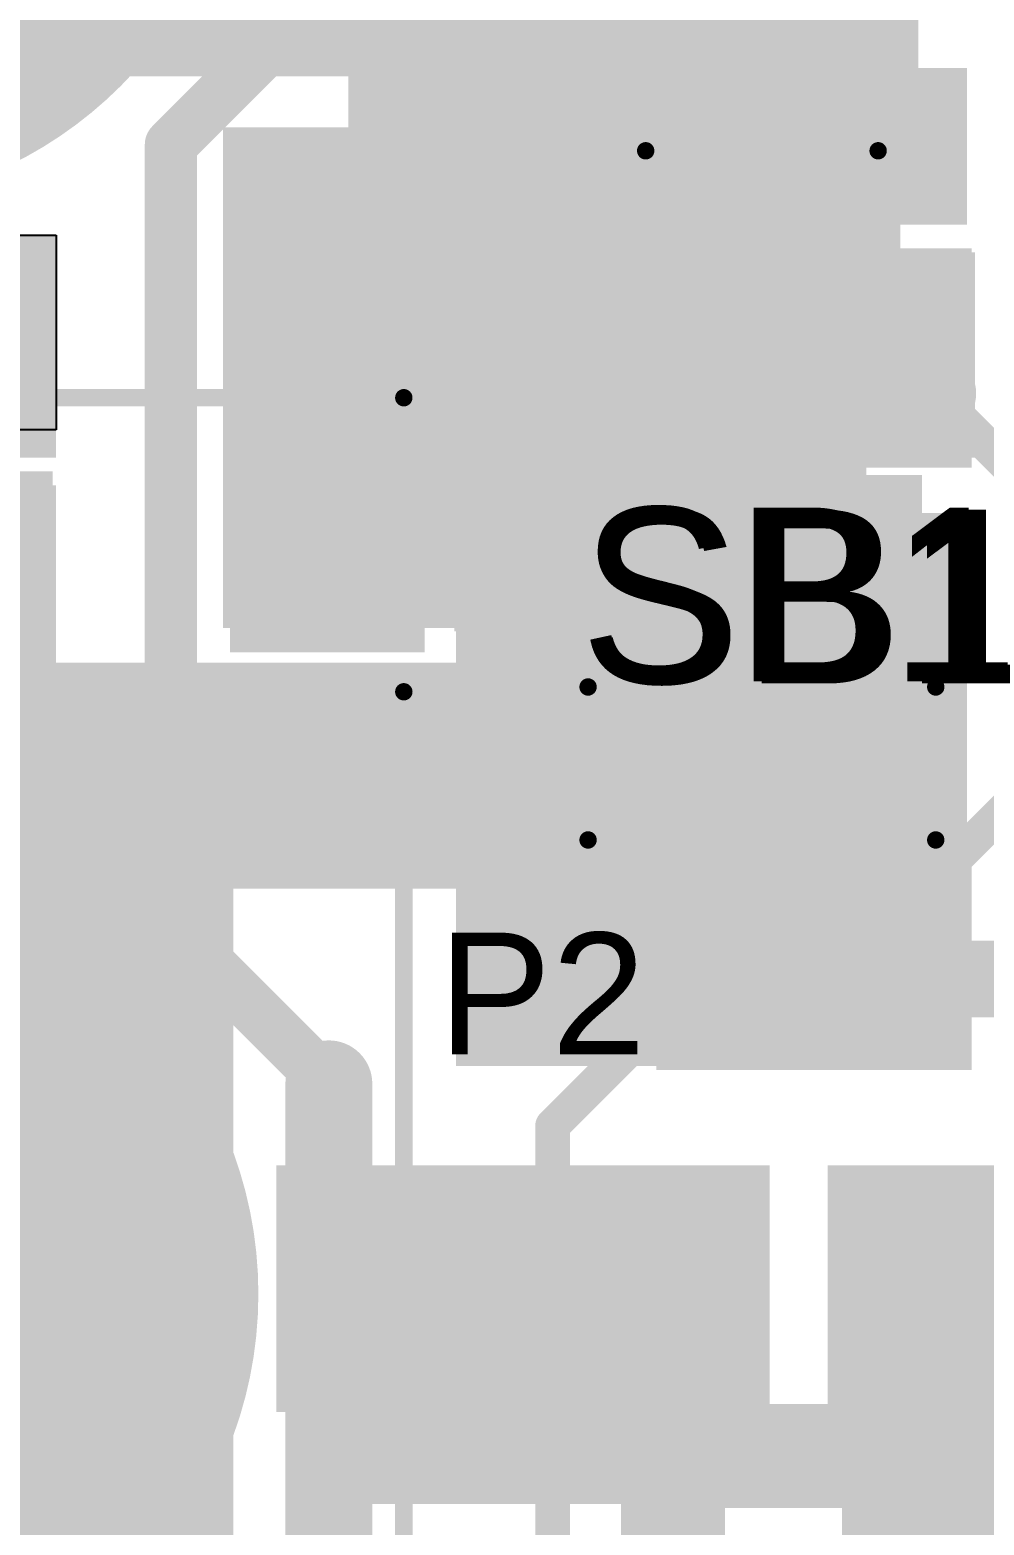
# Model space of a CAD drawing. Header units: millimetres. Extents: x -1.41 to 1.41, y -0.13 to 2.68.
# Drawn here: x -0.0895 to 0.1849, y 0.9949 to 1.425 of the extents above; entities that cross this region are included whole.
import ezdxf

# ---------------------------------------------------------------- set-up
doc = ezdxf.new("R2010")
doc.units = ezdxf.units.MM
doc.header["$MEASUREMENT"] = 0
for name, color, linetype in [('BottomLayer', 5, 'Continuous'), ('BottomPaste', 16, 'Continuous'), ('BottomSolder', 6, 'Continuous'), ('Mechanical2', 216, 'Continuous'), ('MultiLayer', 9, 'Continuous'), ('PadHoleLayer', 156, 'Continuous'), ('TopLayer', 1, 'Continuous'), ('TopOverlay', 2, 'Continuous'), ('TopPaste', 8, 'Continuous'), ('TopSolder', 216, 'Continuous'), ('ViaHoleLayer', 16, 'Continuous')]:
    doc.layers.add(name, color=color, linetype=linetype)
doc.styles.add('Arial', font='', dxfattribs={"height": 0.2})
doc.styles.get('Arial').set_extended_font_data('Arial')

# ---------------------------------------------------------------- blocks, each defined once
blk = doc.blocks.new('R__0603_B_27')
at = {"layer": 'BottomLayer'}
for points in [[(-0.045, -0.0175), (-0.045, 0.0175), (-0.015, 0.0175), (-0.015, -0.0175)], [(0.015, -0.0175), (0.015, 0.0175), (0.045, 0.0175), (0.045, -0.0175)]]:
    blk.add_hatch(color=5, dxfattribs=at).paths.add_polyline_path(points)
at = {"layer": 'BottomPaste'}
for points in [[(-0.045, -0.0175), (-0.045, 0.0175), (-0.015, 0.0175), (-0.015, -0.0175)], [(0.015, -0.0175), (0.015, 0.0175), (0.045, 0.0175), (0.045, -0.0175)]]:
    blk.add_hatch(color=16, dxfattribs=at).paths.add_polyline_path(points)
at = {"layer": 'BottomSolder'}
for points in [[(-0.049, -0.0215), (-0.049, 0.0215), (-0.011, 0.0215), (-0.011, -0.0215)], [(0.011, -0.0215), (0.011, 0.0215), (0.049, 0.0215), (0.049, -0.0215)]]:
    blk.add_hatch(color=6, dxfattribs=at).paths.add_polyline_path(points)
blk = doc.blocks.new('SOD_128_B_46')
at = {"layer": 'BottomLayer'}
for points in [[(-0.11417, 0.04134), (-0.05906, 0.04134), (-0.05906, -0.04134), (-0.11417, -0.04134)], [(0.05906, 0.04134), (0.11417, 0.04134), (0.11417, -0.04134), (0.05906, -0.04134)]]:
    blk.add_hatch(color=5, dxfattribs=at).paths.add_polyline_path(points)
at = {"layer": 'BottomPaste'}
for points in [[(-0.11417, 0.04134), (-0.05906, 0.04134), (-0.05906, -0.04134), (-0.11417, -0.04134)], [(0.05906, 0.04134), (0.11417, 0.04134), (0.11417, -0.04134), (0.05906, -0.04134)]]:
    blk.add_hatch(color=16, dxfattribs=at).paths.add_polyline_path(points)
at = {"layer": 'BottomSolder'}
for points in [[(-0.11817, 0.04534), (-0.05506, 0.04534), (-0.05506, -0.04534), (-0.11817, -0.04534)], [(0.05506, 0.04534), (0.11817, 0.04534), (0.11817, -0.04534), (0.05506, -0.04534)]]:
    blk.add_hatch(color=6, dxfattribs=at).paths.add_polyline_path(points)
blk = doc.blocks.new('0685H9150_01_70')
at = {"layer": 'TopLayer'}
for points in [[(-0.08102, 0.03583), (-0.03929, 0.03583), (-0.03929, -0.03583), (-0.08102, -0.03583)], [(0.03929, 0.03583), (0.08102, 0.03583), (0.08102, -0.03583), (0.03929, -0.03583)]]:
    blk.add_hatch(color=1, dxfattribs=at).paths.add_polyline_path(points)
at = {"layer": 'TopPaste'}
for points in [[(-0.08102, 0.03583), (-0.03929, 0.03583), (-0.03929, -0.03583), (-0.08102, -0.03583)], [(0.03929, 0.03583), (0.08102, 0.03583), (0.08102, -0.03583), (0.03929, -0.03583)]]:
    blk.add_hatch(color=8, dxfattribs=at).paths.add_polyline_path(points)
at = {"layer": 'TopSolder'}
for points in [[(-0.08502, 0.03983), (-0.03529, 0.03983), (-0.03529, -0.03983), (-0.08502, -0.03983)], [(0.03529, 0.03983), (0.08502, 0.03983), (0.08502, -0.03983), (0.03529, -0.03983)]]:
    blk.add_hatch(color=216, dxfattribs=at).paths.add_polyline_path(points)
at = {"layer": 'TopOverlay', "const_width": 0.005}
for points in [[(-0.02677, 0.03343), (0.02677, 0.03343)], [(-0.02677, -0.03343), (0.02677, -0.03343)]]:
    blk.add_lwpolyline(points, dxfattribs=at)
at = {"layer": 'TopOverlay', "const_width": 0.0025}
for points in [[(-0.02802, 0.03343, 1), (-0.02552, 0.03343, 1)], [(0.02552, 0.03343, 1), (0.02802, 0.03343, 1)], [(-0.02802, -0.03343, 1), (-0.02552, -0.03343, 1)], [(0.02552, -0.03343, 1), (0.02802, -0.03343, 1)]]:
    blk.add_lwpolyline(points, format="xyb", close=True, dxfattribs=at)
at = {"layer": 'TopOverlay'}
blk.add_text('F1', height=0.05, rotation=-90, dxfattribs=at).set_placement((0.08592, 0.038))
blk = doc.blocks.new('PRT_10474_129')
at = {"layer": 'BottomLayer'}
h = blk.add_hatch(color=5, dxfattribs=at)
edge = h.paths.add_edge_path()
edge.add_arc((0.1378, 0), 0.11417, 0, 360)
at = {"layer": 'BottomSolder'}
h = blk.add_hatch(color=6, dxfattribs=at)
edge = h.paths.add_edge_path()
edge.add_arc((0.1378, 0), 0.11817, 0, 360)
at = {"layer": 'MultiLayer'}
h = blk.add_hatch(color=9, dxfattribs=at)
edge = h.paths.add_edge_path()
edge.add_arc((0.1378, 0), 0.11417, 0, 360)
at = {"layer": 'PadHoleLayer'}
h = blk.add_hatch(color=156, dxfattribs=at)
edge = h.paths.add_edge_path()
edge.add_arc((0.1378, 0), 0.09055, 0, 360)
at = {"layer": 'TopLayer'}
h = blk.add_hatch(color=1, dxfattribs=at)
edge = h.paths.add_edge_path()
edge.add_arc((0.1378, 0), 0.11417, 0, 360)
at = {"layer": 'TopSolder'}
h = blk.add_hatch(color=216, dxfattribs=at)
edge = h.paths.add_edge_path()
edge.add_arc((0.1378, 0), 0.11817, 0, 360)
at = {"layer": 'TopOverlay', "const_width": 0.005}
for points in [[(0.311, 0.165), (-0.21, 0.165)], [(0.311, -0.16), (0.311, 0.165)]]:
    blk.add_lwpolyline(points, dxfattribs=at)
at = {"layer": 'TopOverlay', "const_width": 0.0025}
blk.add_lwpolyline([(0.30975, 0.165, 1), (0.31225, 0.165, 1)], format="xyb", close=True, dxfattribs=at)
blk.add_lwpolyline([(0.30975, 0.165, 1), (0.31225, 0.165, 1)], format="xyb", close=True, dxfattribs=at)
blk = doc.blocks.new('PRT_10474_130')
at = {"layer": 'BottomLayer'}
h = blk.add_hatch(color=5, dxfattribs=at)
edge = h.paths.add_edge_path()
edge.add_arc((0.1378, 0), 0.11417, 0, 360)
at = {"layer": 'BottomSolder'}
h = blk.add_hatch(color=6, dxfattribs=at)
edge = h.paths.add_edge_path()
edge.add_arc((0.1378, 0), 0.11817, 0, 360)
at = {"layer": 'MultiLayer'}
h = blk.add_hatch(color=9, dxfattribs=at)
edge = h.paths.add_edge_path()
edge.add_arc((0.1378, 0), 0.11417, 0, 360)
at = {"layer": 'PadHoleLayer'}
h = blk.add_hatch(color=156, dxfattribs=at)
edge = h.paths.add_edge_path()
edge.add_arc((0.1378, 0), 0.09055, 0, 360)
at = {"layer": 'TopLayer'}
h = blk.add_hatch(color=1, dxfattribs=at)
edge = h.paths.add_edge_path()
edge.add_arc((0.1378, 0), 0.11417, 0, 360)
at = {"layer": 'TopSolder'}
h = blk.add_hatch(color=216, dxfattribs=at)
edge = h.paths.add_edge_path()
edge.add_arc((0.1378, 0), 0.11817, 0, 360)
at = {"layer": 'TopOverlay', "const_width": 0.005}
for points in [[(0.311, 0.165), (0.311, -0.16)], [(-0.21, -0.16), (0.311, -0.16)]]:
    blk.add_lwpolyline(points, dxfattribs=at)
at = {"layer": 'TopOverlay', "const_width": 0.0025}
blk.add_lwpolyline([(0.30975, -0.16, 1), (0.31225, -0.16, 1)], format="xyb", close=True, dxfattribs=at)
blk.add_lwpolyline([(0.30975, -0.16, 1), (0.31225, -0.16, 1)], format="xyb", close=True, dxfattribs=at)
blk = doc.blocks.new('RES_2512_B_141')
at = {"layer": 'BottomLayer'}
for points in [[(-0.15945, 0.06693), (-0.09646, 0.06693), (-0.09646, -0.06693), (-0.15945, -0.06693)], [(0.09646, 0.06693), (0.15945, 0.06693), (0.15945, -0.06693), (0.09646, -0.06693)]]:
    blk.add_hatch(color=5, dxfattribs=at).paths.add_polyline_path(points)
at = {"layer": 'BottomPaste'}
for points in [[(-0.15945, 0.06693), (-0.09646, 0.06693), (-0.09646, -0.06693), (-0.15945, -0.06693)], [(0.09646, 0.06693), (0.15945, 0.06693), (0.15945, -0.06693), (0.09646, -0.06693)]]:
    blk.add_hatch(color=16, dxfattribs=at).paths.add_polyline_path(points)
at = {"layer": 'BottomSolder'}
for points in [[(-0.16345, 0.07093), (-0.09246, 0.07093), (-0.09246, -0.07093), (-0.16345, -0.07093)], [(0.09246, 0.07093), (0.16345, 0.07093), (0.16345, -0.07093), (0.09246, -0.07093)]]:
    blk.add_hatch(color=6, dxfattribs=at).paths.add_polyline_path(points)
blk = doc.blocks.new('RES_2512_B_142')
at = {"layer": 'BottomLayer'}
for points in [[(-0.15945, 0.06693), (-0.09646, 0.06693), (-0.09646, -0.06693), (-0.15945, -0.06693)], [(0.09646, 0.06693), (0.15945, 0.06693), (0.15945, -0.06693), (0.09646, -0.06693)]]:
    blk.add_hatch(color=5, dxfattribs=at).paths.add_polyline_path(points)
at = {"layer": 'BottomPaste'}
for points in [[(-0.15945, 0.06693), (-0.09646, 0.06693), (-0.09646, -0.06693), (-0.15945, -0.06693)], [(0.09646, 0.06693), (0.15945, 0.06693), (0.15945, -0.06693), (0.09646, -0.06693)]]:
    blk.add_hatch(color=16, dxfattribs=at).paths.add_polyline_path(points)
at = {"layer": 'BottomSolder'}
for points in [[(-0.16345, 0.07093), (-0.09246, 0.07093), (-0.09246, -0.07093), (-0.16345, -0.07093)], [(0.09246, 0.07093), (0.16345, 0.07093), (0.16345, -0.07093), (0.09246, -0.07093)]]:
    blk.add_hatch(color=6, dxfattribs=at).paths.add_polyline_path(points)
blk = doc.blocks.new('S______B______160')
at = {"layer": 'TopLayer'}
for points in [[(-0.045, -0.0175), (-0.045, 0.0175), (-0.015, 0.0175), (-0.015, -0.0175)], [(0.015, -0.0175), (0.015, 0.0175), (0.045, 0.0175), (0.045, -0.0175)]]:
    blk.add_hatch(color=1, dxfattribs=at).paths.add_polyline_path(points)
at = {"layer": 'TopPaste'}
for points in [[(-0.045, -0.0175), (-0.045, 0.0175), (-0.015, 0.0175), (-0.015, -0.0175)], [(0.015, -0.0175), (0.015, 0.0175), (0.045, 0.0175), (0.045, -0.0175)]]:
    blk.add_hatch(color=8, dxfattribs=at).paths.add_polyline_path(points)
at = {"layer": 'TopSolder'}
for points in [[(-0.049, -0.0215), (-0.049, 0.0215), (-0.011, 0.0215), (-0.011, -0.0215)], [(0.011, -0.0215), (0.011, 0.0215), (0.049, 0.0215), (0.049, -0.0215)]]:
    blk.add_hatch(color=216, dxfattribs=at).paths.add_polyline_path(points)
at = {"layer": 'TopOverlay', "const_width": 0.005}
for points in [[(-0.05, 0.022), (-0.05, -0.022)], [(0.05, 0.022), (-0.05, 0.022)], [(0.05, 0.022), (0.05, -0.022)], [(0.05, -0.022), (-0.05, -0.022)]]:
    blk.add_lwpolyline(points, dxfattribs=at)
at = {"layer": 'TopOverlay', "const_width": 0.0025}
for points in [[(-0.05125, 0.022, 1), (-0.04875, 0.022, 1)], [(-0.05125, 0.022, 1), (-0.04875, 0.022, 1)], [(0.04875, 0.022, 1), (0.05125, 0.022, 1)], [(0.04875, 0.022, 1), (0.05125, 0.022, 1)], [(-0.05125, -0.022, 1), (-0.04875, -0.022, 1)], [(-0.05125, -0.022, 1), (-0.04875, -0.022, 1)], [(0.04875, -0.022, 1), (0.05125, -0.022, 1)], [(0.04875, -0.022, 1), (0.05125, -0.022, 1)]]:
    blk.add_lwpolyline(points, format="xyb", close=True, dxfattribs=at)
at = {"layer": 'TopOverlay'}
blk.add_text('SB1', height=0.05, rotation=-180, dxfattribs=at).set_placement((0.05242, -0.02362))

msp = doc.modelspace()

# ---------------------------------------------------------------- hatches: boundary and pattern name
at = {"layer": 'BottomLayer'}
for points in [[(0.002, 1.369), (0.18, 1.369), (0.18, 1.414), (0.002, 1.414)], [(-0.032, 1.246), (0.024, 1.246), (0.024, 1.388), (-0.032, 1.388)], [(-0.185, 1.302), (-0.082, 1.302), (-0.082, 1.366), (-0.185, 1.366)], [(0.036, 1.30196), (0.18229, 1.30196), (0.18229, 1.361), (0.036, 1.361)], [(-0.082, 1.294), (-0.18704, 1.294), (-0.18704, 1.19), (-0.082, 1.19)], [(0.033, 1.127), (0.18, 1.127), (0.18, 1.286), (0.033, 1.286)], [(-0.187, 1.241), (-0.088, 1.241), (-0.088, 1.284), (-0.187, 1.284)], [(0.119, 1.001), (0.119, 1.042), (-0.015, 1.042), (-0.015, 1.001)], [(0.288, 0.968), (0.288, 1.042), (0.144, 1.042), (0.144, 0.968)]]:
    msp.add_hatch(color=5, dxfattribs=at).paths.add_polyline_path(points)
h = msp.add_hatch(color=5, dxfattribs=at)
edge = h.paths.add_edge_path()
edge.add_arc((-0.015, 1.381), 0.01181, 0, 360)
h = msp.add_hatch(color=5, dxfattribs=at)
edge = h.paths.add_edge_path()
edge.add_arc((0.01061, 1.381), 0.01181, 0, 360)
h = msp.add_hatch(color=5, dxfattribs=at)
edge = h.paths.add_edge_path()
edge.add_arc((0.03623, 1.381), 0.01181, 0, 360)
h = msp.add_hatch(color=5, dxfattribs=at)
edge = h.paths.add_edge_path()
edge.add_arc((0.06184, 1.381), 0.01181, 0, 360)
h = msp.add_hatch(color=5, dxfattribs=at)
edge = h.paths.add_edge_path()
edge.add_arc((0.08746, 1.381), 0.01181, 0, 360)
h = msp.add_hatch(color=5, dxfattribs=at)
edge = h.paths.add_edge_path()
edge.add_arc((0.11307, 1.381), 0.01181, 0, 360)
h = msp.add_hatch(color=5, dxfattribs=at)
edge = h.paths.add_edge_path()
edge.add_arc((0.13868, 1.381), 0.01181, 0, 360)
h = msp.add_hatch(color=5, dxfattribs=at)
edge = h.paths.add_edge_path()
edge.add_arc((-0.096, 1.35), 0.01181, 0, 360)
h = msp.add_hatch(color=5, dxfattribs=at)
edge = h.paths.add_edge_path()
edge.add_arc((-0.015, 1.35008), 0.01181, 0, 360)
h = msp.add_hatch(color=5, dxfattribs=at)
edge = h.paths.add_edge_path()
edge.add_arc((0.01061, 1.35008), 0.01181, 0, 360)
h = msp.add_hatch(color=5, dxfattribs=at)
edge = h.paths.add_edge_path()
edge.add_arc((-0.097, 1.322), 0.01181, 0, 360)
h = msp.add_hatch(color=5, dxfattribs=at)
edge = h.paths.add_edge_path()
edge.add_arc((-0.015, 1.32316), 0.01181, 0, 360)
h = msp.add_hatch(color=5, dxfattribs=at)
edge = h.paths.add_edge_path()
edge.add_arc((0.01061, 1.32316), 0.01181, 0, 360)
h = msp.add_hatch(color=5, dxfattribs=at)
edge = h.paths.add_edge_path()
edge.add_arc((0.17081, 1.32046), 0.01181, 0, 360)
h = msp.add_hatch(color=5, dxfattribs=at)
edge = h.paths.add_edge_path()
edge.add_arc((-0.015, 1.29624), 0.01181, 0, 360)
h = msp.add_hatch(color=5, dxfattribs=at)
edge = h.paths.add_edge_path()
edge.add_arc((0.01061, 1.29624), 0.01181, 0, 360)
h = msp.add_hatch(color=5, dxfattribs=at)
edge = h.paths.add_edge_path()
edge.add_arc((-0.097, 1.283), 0.01181, 0, 360)
h = msp.add_hatch(color=5, dxfattribs=at)
edge = h.paths.add_edge_path()
edge.add_arc((-0.015, 1.26932), 0.01181, 0, 360)
h = msp.add_hatch(color=5, dxfattribs=at)
edge = h.paths.add_edge_path()
edge.add_arc((0.01061, 1.26932), 0.01181, 0, 360)
h = msp.add_hatch(color=5, dxfattribs=at)
edge = h.paths.add_edge_path()
edge.add_arc((-0.097, 1.262), 0.01181, 0, 360)
h = msp.add_hatch(color=5, dxfattribs=at)
edge = h.paths.add_edge_path()
edge.add_arc((0.155, 1.152), 0.01181, 0, 360)
h = msp.add_hatch(color=5, dxfattribs=at)
edge = h.paths.add_edge_path()
edge.add_arc((-0.00356, 1.12185), 0.01181, 0, 360)
h = msp.add_hatch(color=5, dxfattribs=at)
edge = h.paths.add_edge_path()
edge.add_arc((0.09596, 1.013), 0.01181, 0, 360)
at = {"layer": 'BottomSolder'}
h = msp.add_hatch(color=6, dxfattribs=at)
edge = h.paths.add_edge_path()
edge.add_arc((-0.015, 1.381), 0.00591, 0, 360)
h = msp.add_hatch(color=6, dxfattribs=at)
edge = h.paths.add_edge_path()
edge.add_arc((0.01061, 1.381), 0.00591, 0, 360)
h = msp.add_hatch(color=6, dxfattribs=at)
edge = h.paths.add_edge_path()
edge.add_arc((0.03623, 1.381), 0.00591, 0, 360)
h = msp.add_hatch(color=6, dxfattribs=at)
edge = h.paths.add_edge_path()
edge.add_arc((0.06184, 1.381), 0.00591, 0, 360)
h = msp.add_hatch(color=6, dxfattribs=at)
edge = h.paths.add_edge_path()
edge.add_arc((0.08746, 1.381), 0.00591, 0, 360)
h = msp.add_hatch(color=6, dxfattribs=at)
edge = h.paths.add_edge_path()
edge.add_arc((0.11307, 1.381), 0.00591, 0, 360)
h = msp.add_hatch(color=6, dxfattribs=at)
edge = h.paths.add_edge_path()
edge.add_arc((0.13868, 1.381), 0.00591, 0, 360)
h = msp.add_hatch(color=6, dxfattribs=at)
edge = h.paths.add_edge_path()
edge.add_arc((-0.015, 1.35008), 0.00591, 0, 360)
h = msp.add_hatch(color=6, dxfattribs=at)
edge = h.paths.add_edge_path()
edge.add_arc((0.01061, 1.35008), 0.00591, 0, 360)
h = msp.add_hatch(color=6, dxfattribs=at)
edge = h.paths.add_edge_path()
edge.add_arc((-0.015, 1.32316), 0.00591, 0, 360)
h = msp.add_hatch(color=6, dxfattribs=at)
edge = h.paths.add_edge_path()
edge.add_arc((0.01061, 1.32316), 0.00591, 0, 360)
h = msp.add_hatch(color=6, dxfattribs=at)
edge = h.paths.add_edge_path()
edge.add_arc((0.17081, 1.32046), 0.00591, 0, 360)
h = msp.add_hatch(color=6, dxfattribs=at)
edge = h.paths.add_edge_path()
edge.add_arc((-0.015, 1.29624), 0.00591, 0, 360)
h = msp.add_hatch(color=6, dxfattribs=at)
edge = h.paths.add_edge_path()
edge.add_arc((0.01061, 1.29624), 0.00591, 0, 360)
h = msp.add_hatch(color=6, dxfattribs=at)
edge = h.paths.add_edge_path()
edge.add_arc((-0.015, 1.26932), 0.00591, 0, 360)
h = msp.add_hatch(color=6, dxfattribs=at)
edge = h.paths.add_edge_path()
edge.add_arc((0.01061, 1.26932), 0.00591, 0, 360)
h = msp.add_hatch(color=6, dxfattribs=at)
edge = h.paths.add_edge_path()
edge.add_arc((0.155, 1.152), 0.00591, 0, 360)
h = msp.add_hatch(color=6, dxfattribs=at)
edge = h.paths.add_edge_path()
edge.add_arc((-0.00356, 1.12185), 0.00591, 0, 360)
h = msp.add_hatch(color=6, dxfattribs=at)
edge = h.paths.add_edge_path()
edge.add_arc((0.09596, 1.013), 0.00591, 0, 360)
at = {"layer": 'TopLayer'}
for points in [[(-0.107, 1.41166), (0.166, 1.41166), (0.166, 1.549), (-0.107, 1.549)], [(-0.034, 1.253), (0.151, 1.253), (0.151, 1.397), (-0.034, 1.397)], [(-0.194, 1.252), (-0.083, 1.252), (-0.083, 1.298), (-0.194, 1.298)], [(0.122, 1.194), (0.167, 1.194), (0.167, 1.297), (0.122, 1.297)], [(-0.267, 1.178), (0.107, 1.178), (0.107, 1.243), (-0.267, 1.243)], [(-0.268, 0.95), (-0.031, 0.95), (-0.031, 1.221), (-0.268, 1.221)]]:
    msp.add_hatch(color=1, dxfattribs=at).paths.add_polyline_path(points)
h = msp.add_hatch(color=1, dxfattribs=at)
edge = h.paths.add_edge_path()
edge.add_arc((-0.015, 1.381), 0.01181, 0, 360)
h = msp.add_hatch(color=1, dxfattribs=at)
edge = h.paths.add_edge_path()
edge.add_arc((0.01061, 1.381), 0.01181, 0, 360)
h = msp.add_hatch(color=1, dxfattribs=at)
edge = h.paths.add_edge_path()
edge.add_arc((0.03623, 1.381), 0.01181, 0, 360)
h = msp.add_hatch(color=1, dxfattribs=at)
edge = h.paths.add_edge_path()
edge.add_arc((0.06184, 1.381), 0.01181, 0, 360)
h = msp.add_hatch(color=1, dxfattribs=at)
edge = h.paths.add_edge_path()
edge.add_arc((0.08746, 1.381), 0.01181, 0, 360)
h = msp.add_hatch(color=1, dxfattribs=at)
edge = h.paths.add_edge_path()
edge.add_arc((0.11307, 1.381), 0.01181, 0, 360)
h = msp.add_hatch(color=1, dxfattribs=at)
edge = h.paths.add_edge_path()
edge.add_arc((0.13868, 1.381), 0.01181, 0, 360)
h = msp.add_hatch(color=1, dxfattribs=at)
edge = h.paths.add_edge_path()
edge.add_arc((-0.096, 1.35), 0.01181, 0, 360)
h = msp.add_hatch(color=1, dxfattribs=at)
edge = h.paths.add_edge_path()
edge.add_arc((-0.015, 1.35008), 0.01181, 0, 360)
h = msp.add_hatch(color=1, dxfattribs=at)
edge = h.paths.add_edge_path()
edge.add_arc((0.01061, 1.35008), 0.01181, 0, 360)
h = msp.add_hatch(color=1, dxfattribs=at)
edge = h.paths.add_edge_path()
edge.add_arc((-0.097, 1.322), 0.01181, 0, 360)
h = msp.add_hatch(color=1, dxfattribs=at)
edge = h.paths.add_edge_path()
edge.add_arc((-0.015, 1.32316), 0.01181, 0, 360)
h = msp.add_hatch(color=1, dxfattribs=at)
edge = h.paths.add_edge_path()
edge.add_arc((0.01061, 1.32316), 0.01181, 0, 360)
h = msp.add_hatch(color=1, dxfattribs=at)
edge = h.paths.add_edge_path()
edge.add_arc((0.17081, 1.32046), 0.01181, 0, 360)
h = msp.add_hatch(color=1, dxfattribs=at)
edge = h.paths.add_edge_path()
edge.add_arc((-0.015, 1.29624), 0.01181, 0, 360)
h = msp.add_hatch(color=1, dxfattribs=at)
edge = h.paths.add_edge_path()
edge.add_arc((0.01061, 1.29624), 0.01181, 0, 360)
h = msp.add_hatch(color=1, dxfattribs=at)
edge = h.paths.add_edge_path()
edge.add_arc((-0.097, 1.283), 0.01181, 0, 360)
h = msp.add_hatch(color=1, dxfattribs=at)
edge = h.paths.add_edge_path()
edge.add_arc((-0.015, 1.26932), 0.01181, 0, 360)
h = msp.add_hatch(color=1, dxfattribs=at)
edge = h.paths.add_edge_path()
edge.add_arc((0.01061, 1.26932), 0.01181, 0, 360)
h = msp.add_hatch(color=1, dxfattribs=at)
edge = h.paths.add_edge_path()
edge.add_arc((-0.097, 1.262), 0.01181, 0, 360)
h = msp.add_hatch(color=1, dxfattribs=at)
edge = h.paths.add_edge_path()
edge.add_arc((0.155, 1.152), 0.01181, 0, 360)
h = msp.add_hatch(color=1, dxfattribs=at)
edge = h.paths.add_edge_path()
edge.add_arc((-0.00356, 1.12185), 0.01181, 0, 360)
h = msp.add_hatch(color=1, dxfattribs=at)
edge = h.paths.add_edge_path()
edge.add_arc((0.09596, 1.013), 0.01181, 0, 360)
at = {"layer": 'TopSolder'}
h = msp.add_hatch(color=216, dxfattribs=at)
edge = h.paths.add_edge_path()
edge.add_arc((-0.015, 1.381), 0.00591, 0, 360)
h = msp.add_hatch(color=216, dxfattribs=at)
edge = h.paths.add_edge_path()
edge.add_arc((0.01061, 1.381), 0.00591, 0, 360)
h = msp.add_hatch(color=216, dxfattribs=at)
edge = h.paths.add_edge_path()
edge.add_arc((0.03623, 1.381), 0.00591, 0, 360)
h = msp.add_hatch(color=216, dxfattribs=at)
edge = h.paths.add_edge_path()
edge.add_arc((0.06184, 1.381), 0.00591, 0, 360)
h = msp.add_hatch(color=216, dxfattribs=at)
edge = h.paths.add_edge_path()
edge.add_arc((0.08746, 1.381), 0.00591, 0, 360)
h = msp.add_hatch(color=216, dxfattribs=at)
edge = h.paths.add_edge_path()
edge.add_arc((0.11307, 1.381), 0.00591, 0, 360)
h = msp.add_hatch(color=216, dxfattribs=at)
edge = h.paths.add_edge_path()
edge.add_arc((0.13868, 1.381), 0.00591, 0, 360)
h = msp.add_hatch(color=216, dxfattribs=at)
edge = h.paths.add_edge_path()
edge.add_arc((-0.015, 1.35008), 0.00591, 0, 360)
h = msp.add_hatch(color=216, dxfattribs=at)
edge = h.paths.add_edge_path()
edge.add_arc((0.01061, 1.35008), 0.00591, 0, 360)
h = msp.add_hatch(color=216, dxfattribs=at)
edge = h.paths.add_edge_path()
edge.add_arc((-0.015, 1.32316), 0.00591, 0, 360)
h = msp.add_hatch(color=216, dxfattribs=at)
edge = h.paths.add_edge_path()
edge.add_arc((0.01061, 1.32316), 0.00591, 0, 360)
h = msp.add_hatch(color=216, dxfattribs=at)
edge = h.paths.add_edge_path()
edge.add_arc((0.17081, 1.32046), 0.00591, 0, 360)
h = msp.add_hatch(color=216, dxfattribs=at)
edge = h.paths.add_edge_path()
edge.add_arc((-0.015, 1.29624), 0.00591, 0, 360)
h = msp.add_hatch(color=216, dxfattribs=at)
edge = h.paths.add_edge_path()
edge.add_arc((0.01061, 1.29624), 0.00591, 0, 360)
h = msp.add_hatch(color=216, dxfattribs=at)
edge = h.paths.add_edge_path()
edge.add_arc((-0.015, 1.26932), 0.00591, 0, 360)
h = msp.add_hatch(color=216, dxfattribs=at)
edge = h.paths.add_edge_path()
edge.add_arc((0.01061, 1.26932), 0.00591, 0, 360)
h = msp.add_hatch(color=216, dxfattribs=at)
edge = h.paths.add_edge_path()
edge.add_arc((0.155, 1.152), 0.00591, 0, 360)
h = msp.add_hatch(color=216, dxfattribs=at)
edge = h.paths.add_edge_path()
edge.add_arc((-0.00356, 1.12185), 0.00591, 0, 360)
h = msp.add_hatch(color=216, dxfattribs=at)
edge = h.paths.add_edge_path()
edge.add_arc((0.09596, 1.013), 0.00591, 0, 360)
at = {"layer": 'ViaHoleLayer'}
h = msp.add_hatch(color=16, dxfattribs=at)
edge = h.paths.add_edge_path()
edge.add_arc((-0.015, 1.381), 0.00591, 0, 360)
h = msp.add_hatch(color=16, dxfattribs=at)
edge = h.paths.add_edge_path()
edge.add_arc((0.01061, 1.381), 0.00591, 0, 360)
h = msp.add_hatch(color=16, dxfattribs=at)
edge = h.paths.add_edge_path()
edge.add_arc((0.03623, 1.381), 0.00591, 0, 360)
h = msp.add_hatch(color=16, dxfattribs=at)
edge = h.paths.add_edge_path()
edge.add_arc((0.06184, 1.381), 0.00591, 0, 360)
h = msp.add_hatch(color=16, dxfattribs=at)
edge = h.paths.add_edge_path()
edge.add_arc((0.08746, 1.381), 0.00591, 0, 360)
h = msp.add_hatch(color=16, dxfattribs=at)
edge = h.paths.add_edge_path()
edge.add_arc((0.11307, 1.381), 0.00591, 0, 360)
h = msp.add_hatch(color=16, dxfattribs=at)
edge = h.paths.add_edge_path()
edge.add_arc((0.13868, 1.381), 0.00591, 0, 360)
h = msp.add_hatch(color=16, dxfattribs=at)
edge = h.paths.add_edge_path()
edge.add_arc((-0.015, 1.35008), 0.00591, 0, 360)
h = msp.add_hatch(color=16, dxfattribs=at)
edge = h.paths.add_edge_path()
edge.add_arc((0.01061, 1.35008), 0.00591, 0, 360)
h = msp.add_hatch(color=16, dxfattribs=at)
edge = h.paths.add_edge_path()
edge.add_arc((-0.015, 1.32316), 0.00591, 0, 360)
h = msp.add_hatch(color=16, dxfattribs=at)
edge = h.paths.add_edge_path()
edge.add_arc((0.01061, 1.32316), 0.00591, 0, 360)
h = msp.add_hatch(color=16, dxfattribs=at)
edge = h.paths.add_edge_path()
edge.add_arc((0.17081, 1.32046), 0.00591, 0, 360)
h = msp.add_hatch(color=16, dxfattribs=at)
edge = h.paths.add_edge_path()
edge.add_arc((-0.015, 1.29624), 0.00591, 0, 360)
h = msp.add_hatch(color=16, dxfattribs=at)
edge = h.paths.add_edge_path()
edge.add_arc((0.01061, 1.29624), 0.00591, 0, 360)
h = msp.add_hatch(color=16, dxfattribs=at)
edge = h.paths.add_edge_path()
edge.add_arc((-0.015, 1.26932), 0.00591, 0, 360)
h = msp.add_hatch(color=16, dxfattribs=at)
edge = h.paths.add_edge_path()
edge.add_arc((0.01061, 1.26932), 0.00591, 0, 360)
h = msp.add_hatch(color=16, dxfattribs=at)
edge = h.paths.add_edge_path()
edge.add_arc((0.155, 1.152), 0.00591, 0, 360)
h = msp.add_hatch(color=16, dxfattribs=at)
edge = h.paths.add_edge_path()
edge.add_arc((-0.00356, 1.12185), 0.00591, 0, 360)
h = msp.add_hatch(color=16, dxfattribs=at)
edge = h.paths.add_edge_path()
edge.add_arc((0.09596, 1.013), 0.00591, 0, 360)

# ---------------------------------------------------------------- linework, layer by layer
at = {"layer": 'BottomLayer'}
for points, const_width in [([(-0.049, 1.392), (0.017, 1.458)], 0.015), ([(-0.049, 1.16729), (-0.049, 1.392)], 0.015), ([(-0.049, 1.16729), (-0.00356, 1.12185)], 0.015), ([(0.05228, 1.06295), (0.0865, 1.06295)], 0.022), ([(0.0865, 1.06295), (0.107, 1.04246)], 0.022)]:
    msp.add_lwpolyline(points, dxfattribs=dict(at, const_width=const_width))
for points, const_width in [([(-0.05275, 1.392, 1), (-0.04525, 1.392, 1)], 0.0075), ([(-0.05275, 1.392, 1), (-0.04525, 1.392, 1)], 0.0075), ([(-0.05275, 1.16729, 1), (-0.04525, 1.16729, 1)], 0.0075), ([(-0.05275, 1.16729, 1), (-0.04525, 1.16729, 1)], 0.0075), ([(-0.00731, 1.12185, 1), (0.00019, 1.12185, 1)], 0.0075), ([(0.04679, 1.06295, 1), (0.05779, 1.06295, 1)], 0.011), ([(0.081, 1.06295, 1), (0.092, 1.06295, 1)], 0.011), ([(0.081, 1.06295, 1), (0.092, 1.06295, 1)], 0.011), ([(0.1015, 1.04246, 1), (0.1125, 1.04246, 1)], 0.011)]:
    msp.add_lwpolyline(points, format="xyb", close=True, dxfattribs=dict(at, const_width=const_width))
at = {"layer": 'Mechanical2', "const_width": 0.015}
msp.add_lwpolyline([(1.39764, 1.27953, 1), (-1.39764, 1.27953, 1)], format="xyb", close=True, dxfattribs=at)
at = {"layer": 'TopLayer'}
for p, q in [((-0.182, 1.366), (-0.082, 1.366)), ((-0.082, 1.366), (-0.082, 1.31)), ((-0.082, 1.31), (-0.113, 1.31))]:
    msp.add_line(p, q, dxfattribs=at)
for points, const_width in [([(0.17081, 1.32046), (0.194, 1.29727)], 0.01), ([(-0.045, 1.202), (-0.038, 1.209)], 0.05), ([(-0.038, 1.209), (0.0185, 1.209)], 0.05), ([(0.166, 1.176), (0.194, 1.204)], 0.01), ([(0.06081, 1.10981), (0.127, 1.176)], 0.01), ([(0.127, 1.176), (0.166, 1.176)], 0.01), ([(0.155, 1.152), (0.30662, 1.152)], 0.022), ([(-0.00356, 0.893), (-0.00356, 1.12185)], 0.025), ([(0.06081, 0.951), (0.06081, 1.10981)], 0.01), ([(0.09596, 1.013), (0.09777, 1.01481)], 0.03), ([(0.09777, 1.01481), (0.30719, 1.01481)], 0.03), ([(0.09543, 0.80127), (0.09543, 1.00847)], 0.03)]:
    msp.add_lwpolyline(points, dxfattribs=dict(at, const_width=const_width))
for points, const_width in [([(0.16831, 1.32046, 1), (0.17331, 1.32046, 1)], 0.005), ([(-0.0505, 1.209, 1), (-0.0255, 1.209, 1)], 0.025), ([(-0.0505, 1.209, 1), (-0.0255, 1.209, 1)], 0.025), ([(0.006, 1.209, 1), (0.031, 1.209, 1)], 0.025), ([(-0.0575, 1.202, 1), (-0.0325, 1.202, 1)], 0.025), ([(0.1245, 1.176, 1), (0.1295, 1.176, 1)], 0.005), ([(0.1245, 1.176, 1), (0.1295, 1.176, 1)], 0.005), ([(0.1635, 1.176, 1), (0.1685, 1.176, 1)], 0.005), ([(0.1635, 1.176, 1), (0.1685, 1.176, 1)], 0.005), ([(0.1495, 1.152, 1), (0.1605, 1.152, 1)], 0.011), ([(-0.00981, 1.12185, 1), (0.00269, 1.12185, 1)], 0.0125), ([(0.05831, 1.10981, 1), (0.06331, 1.10981, 1)], 0.005), ([(0.05831, 1.10981, 1), (0.06331, 1.10981, 1)], 0.005), ([(0.08846, 1.013, 1), (0.10346, 1.013, 1)], 0.015), ([(0.09027, 1.01481, 1), (0.10527, 1.01481, 1)], 0.015), ([(0.09027, 1.01481, 1), (0.10527, 1.01481, 1)], 0.015), ([(0.08793, 1.00847, 1), (0.10293, 1.00847, 1)], 0.015)]:
    msp.add_lwpolyline(points, format="xyb", close=True, dxfattribs=dict(at, const_width=const_width))

# ---------------------------------------------------------------- block references
for name, p, rotation in [('PRT_10474_129', (-0.147, 1.6302), 270), ('0685H9150_01_70', (0.121, 1.417), 90), ('SOD_128_B_46', (0.136, 1.24403), 90), ('R__0603_B_27', (0.054, 1.301), 90), ('S______B______160', (0.121, 1.214), 180), ('PRT_10474_130', (-0.142, 0.92362), 90), ('RES_2512_B_141', (0.05228, 0.935), 270), ('RES_2512_B_142', (0.21086, 0.935), 270)]:
    msp.add_blockref(name, p, dxfattribs=dict(rotation=rotation))

# ---------------------------------------------------------------- texts
at = {"layer": 'TopOverlay', "style": 'Arial'}
for s, height, p in [('SB1', 0.05, (0.06858, 1.23704)), ('P2', 0.035, (0.02784, 1.13033))]:
    msp.add_text(s, height=height, dxfattribs=at).set_placement(p)

doc.saveas('drawing.dxf')
